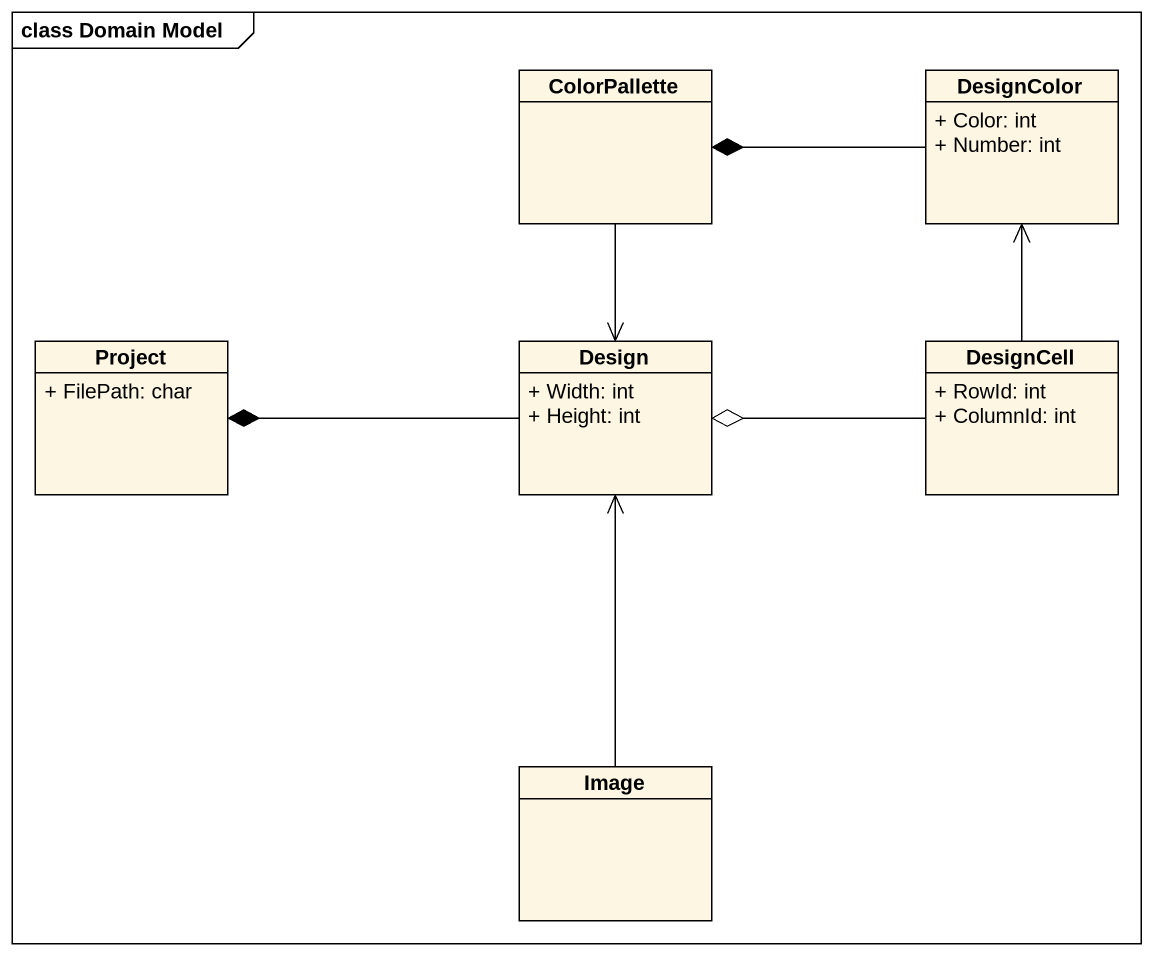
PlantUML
@startuml
mainframe class Domain Model
hide circle
hide empty members
skinparam classAttributeIconSize 0
class ColorPallette
class DesignColor {
  + Color: int
  + Number: int
}
class Project {
  + FilePath: char
}
class Design {
  + Width: int
  + Height: int
}
class DesignCell {
  + RowId: int
  + ColumnId: int
}
class Image
ColorPallette --> Design
DesignColor -left-* ColorPallette
Design -left-* Project
DesignCell -up-> DesignColor
DesignCell -left-o Design
Image -up-> Design
@enduml
